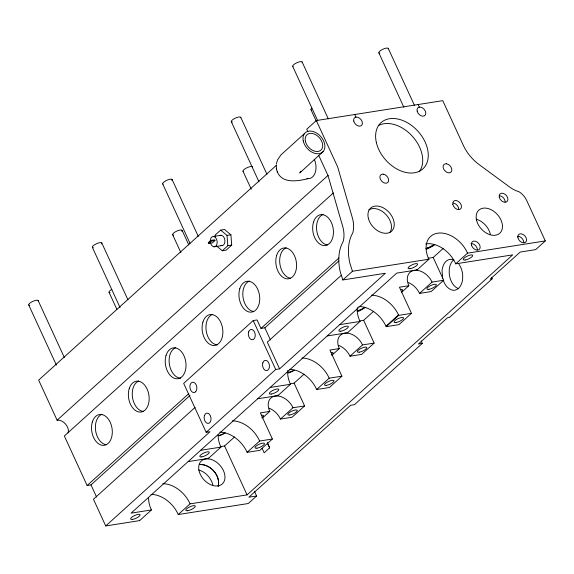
<?xml version="1.0" encoding="UTF-8"?>
<svg xmlns="http://www.w3.org/2000/svg" width="574" height="574" viewBox="0 0 574 574"><rect width="100%" height="100%" fill="white"/><g stroke="black" fill="none" stroke-linecap="round" stroke-linejoin="round"><path stroke-width="0.86" d="M218.213 486.185C220.882 475.294 209.704 463.656 199.357 464.538C210.321 463.77 220.803 475.523 218.185 486.336M276.302 164.056L277.572 159.873L280.865 154.98L304.622 133.433M300.941 171.052L299.757 172.989L323.27 151.428M491.444 277.199L492.183 278.806L490.253 279.108L520.195 252.051L535.678 249.618L545.3 240.915L526.667 200.412A14.537 10.067 47.9 0 0 519.004 191.745L517.425 191.199A23.627 16.366 47.9 0 1 509.87 187.181L479.182 164.638A35.889 24.854 47.9 0 1 463.304 145.301L442.776 100.658L316.331 120.554L306.71 129.25L307.8 131.618M276.467 165.233L38.652 380.11L57.091 420.218A9.098 6.3 47.9 0 1 65.594 424.1A9.098 6.3 47.9 0 1 68.076 432.932M216.542 245.988L222.274 250.752L226.142 250.142L231.709 245.112L230.899 234.795L224.527 229.5L220.653 230.109L215.092 235.132L215.228 236.854M210.773 240.427L208.233 242.723L208.556 243.426L212.43 242.816L214.963 240.528L214.64 239.817L210.773 240.427L211.096 241.137L208.556 243.426M222.274 250.752L227.835 245.722L231.709 245.112M57.091 420.218L328.127 175.328M333.386 192.907L64.353 435.996L87.126 485.511L90.993 484.901L189.994 395.45M338.918 260.89L264.851 327.819L260.976 328.421L257.08 319.948L253.213 320.557L183.673 383.389L206.166 432.308L210.041 431.698L105.724 525.949L93.447 499.244L195.095 407.397M87.126 485.511L188.781 393.656M260.976 328.421L339.019 257.913M341.365 275.233L267.297 342.161L279.581 368.867L275.714 369.477L206.166 432.308M318.828 155.611L328.055 175.658L343.001 227.469A35.409 24.524 47.9 0 1 343.324 241.051L341.616 244.624A58.935 40.819 47.9 0 0 340.346 272.205L342.829 279.954L352.458 271.258L428.929 259.226L428.663 258.781A25.988 17.995 47.9 0 1 437.646 233.195A25.988 17.995 47.9 0 1 467.358 252.689L467.516 253.156L455.699 263.839L455.541 263.373A25.988 17.995 47.9 0 0 425.822 243.878M279.581 368.867L385.391 273.26L342.829 279.954M105.724 525.949L139.633 520.618L151.457 509.934L151.199 509.49A25.988 17.995 47.9 0 1 148.601 497.809M188.114 461.611L208.434 458.418L220.947 447.11L220.739 446.651A25.988 17.995 47.9 0 1 218.149 434.977M257.654 398.779L277.974 395.586L290.487 384.271L290.279 383.819A25.988 17.995 47.9 0 1 287.832 370.345M357.372 307.513A25.988 17.995 47.9 0 0 359.819 320.988L360.027 321.44L347.514 332.748L327.194 335.948M151.457 509.934L131.087 513.142L396.742 273.109L417.104 269.909L428.929 259.226M220.186 446.665L224.57 445.976L234.515 436.986M290.595 383.697L294.11 383.138L304.062 374.155M359.353 320.981L363.651 320.306L373.602 311.323M428.039 258.286L433.198 257.475L443.142 248.485M262.519 417.951L269.766 411.407A15.591 10.798 47.9 0 1 275.154 396.053A15.591 10.798 47.9 0 1 292.984 407.748L304.593 405.926L294.11 383.138M332.059 355.119L339.306 348.569A15.591 10.798 47.9 0 1 344.694 333.221A15.591 10.798 47.9 0 1 362.524 344.917L374.133 343.094L363.651 320.306M401.606 292.281L408.846 285.737A15.591 10.798 47.9 0 1 414.234 270.39A15.591 10.798 47.9 0 1 432.064 282.085L443.673 280.256L433.198 257.475M269.278 408.257A15.591 10.798 47.9 0 1 280.471 419.056L292.984 407.748M338.818 345.426A15.591 10.798 47.9 0 1 350.011 356.224L362.524 344.917M408.358 282.595A15.591 10.798 47.9 0 1 419.551 293.393L432.064 282.085M408.846 285.737L399.447 287.215L411.465 313.347L398.944 324.654L386.209 326.663L386.001 326.204L398.514 314.896A25.988 17.995 47.9 0 0 371.414 295.194M150.969 494.379A25.988 17.995 47.9 0 1 178.069 514.082L178.227 514.541L190.051 503.864L247.071 494.888L512.718 254.863L455.699 263.839M219.813 432.172A25.988 17.995 47.9 0 1 246.913 451.874L247.129 452.326L259.642 441.019L272.377 439.017L260.359 412.885L269.766 411.407M289.353 369.34A25.988 17.995 47.9 0 1 316.453 389.043L316.669 389.495L329.182 378.187L341.925 376.185L329.899 350.047L339.306 348.569M386.209 326.663L398.722 315.356L411.465 313.347M304.593 405.926L292.08 417.233L280.471 419.056M374.133 343.094L361.62 354.402L350.011 356.224M443.673 280.256L431.16 291.563L419.551 293.393M272.377 439.017L259.864 450.325L247.129 452.326M341.925 376.185L329.404 387.493L316.669 389.495M492.183 278.806L449.449 317.422L447.512 317.723L418.453 343.984L422.321 343.374L421.216 340.97M422.321 343.374L354.488 404.663L350.621 405.273L248.879 497.199L256.614 495.986L254.44 491.258M256.614 495.986L248.269 503.52L178.227 514.541M434.712 244.366L430.148 246.985L425.958 248.599L430.636 246.741L434.769 244.323M287.208 372.648L288.535 372.354A10.397 3.092 -24.7 0 0 293.443 370.503M308.374 178.6C298.38 181.032 281.913 184.268 277.192 171.475M213.32 236.488L221.062 235.268M220.653 230.109L227.024 235.405L230.899 234.795M211.096 241.137L214.963 240.528M214.131 246.806L221.865 245.586M467.516 253.156L545.3 240.915M339.715 324.64L360.027 321.44M270.175 387.472L290.487 384.271M200.627 450.303L220.947 447.11M198.633 469.991C205.607 471.806 211.031 477.955 212.839 484.829M458.066 288.55L455.447 286.943A15.591 10.246 81.1 0 1 449.227 273.425L449.27 269.421A15.591 10.246 81.1 0 1 453.345 260.13M416.846 269.457L417.104 269.909M139.374 520.166L139.633 520.618M418.137 104.533L419.336 107.137M388.261 48.431L414.421 105.315M378.854 52.844L403.895 107.295M354.754 114.506L355.952 117.11M302.132 61.978L328.299 118.868M292.726 66.39L317.774 120.841M316.331 120.554L337.677 166.962L352.63 218.773A35.409 24.524 47.9 0 1 352.945 232.355L351.245 235.921A58.935 40.819 47.9 0 0 349.968 263.509L352.458 271.258M310.993 109.749L316.224 121.128M398.514 314.896L398.722 315.356M240.736 117.304L266.932 174.252M231.329 121.717L259.017 181.915M243.032 171.296L251.254 189.176M329.182 378.187L328.974 377.728A25.988 17.995 47.9 0 0 301.874 358.033M264.851 327.819L270.426 339.937M253.213 320.557L275.714 369.477M277.766 395.127L277.974 395.586M172.114 179.518L198.281 236.409M162.707 183.931L189.994 243.261M182.073 230.317L188.803 244.947M172.666 234.73L180.91 252.653M267.29 442.54L269.708 447.799L264.148 452.821L262.074 448.316M267.563 443.422L269.637 447.935M259.642 441.019L259.434 440.567A25.988 17.995 47.9 0 0 232.334 420.864M224.57 445.976L247.071 494.888M208.219 457.959L208.434 458.418M101.785 242.953L127.952 299.836M92.378 247.365L120.038 307.506M109.06 292.345L116.909 309.415M38.142 300.568L64.31 357.451M28.736 304.981L56.395 365.121M90.993 484.901L96.568 497.019M443.372 280.535C444.599 284.367 447.168 287.904 450.848 289.683A15.591 10.246 81.1 0 0 462.651 279.021L462.687 275.025A15.591 10.246 81.1 0 0 458.798 264.004M190.051 503.864L189.886 503.398A25.988 17.995 47.9 0 0 162.786 483.695M276.202 165.161L276.56 169.366M276.259 168.383L277.5 172.473M442.676 278.569L442.052 270.555A15.591 10.246 81.1 0 1 453.855 259.893M227.024 235.405L227.835 245.722M294.491 370.266A16.89 5.022 -24.7 0 1 288.535 373.057M224.951 433.097A16.89 5.022 -24.7 0 1 218.995 435.896M364.913 307.269A10.397 3.092 -24.7 0 1 356.963 311.008M225.037 432.961A10.397 3.092 -24.7 0 1 218.522 435.616M365.215 307.535A16.89 5.022 -24.7 0 1 358.32 311.424M434.755 244.696A16.89 5.022 -24.7 0 1 426.353 249.274M358.901 306.509A25.988 17.995 47.9 0 1 386.001 326.204M476.176 219.189A15.591 10.798 47.9 0 1 490.304 234.12M378.352 125.598A31.183 21.597 47.9 0 1 412.684 136.619A31.183 21.597 47.9 0 1 419.264 171.748M261.586 415.282A5.195 1.543 -24.7 0 1 261.823 417.858M331.126 352.45A5.195 1.543 -24.7 0 1 331.363 355.026M314.315 159.421A12.994 8.538 81.1 0 1 314.997 173.262A12.994 8.538 81.1 0 1 306.86 178.37M400.674 289.619A5.195 1.543 -24.7 0 1 401.757 291.52M290.602 278.225A15.591 10.246 81.1 0 1 279.897 264.076A15.591 10.246 81.1 0 1 286.218 247.774M106.319 444.735A15.591 10.246 81.1 0 1 95.614 430.586A15.591 10.246 81.1 0 1 101.935 414.284M253.751 311.524A15.591 10.246 81.1 0 1 243.039 297.382A15.591 10.246 81.1 0 1 249.36 281.073M217.568 344.874A15.591 10.246 81.1 0 1 206.26 331.184A15.591 10.246 81.1 0 1 212.502 314.38M180.71 378.18A15.591 10.246 81.1 0 1 169.409 364.483A15.591 10.246 81.1 0 1 175.651 347.679M143.177 411.429A15.591 10.246 81.1 0 1 132.472 397.287A15.591 10.246 81.1 0 1 138.793 380.985M29.755 305.361A5.195 1.543 -24.7 0 1 32.065 301.73A5.195 1.543 -24.7 0 1 38.185 300.991M110.072 292.726A5.195 1.543 -24.7 0 1 111.801 289.411M163.066 184.204A5.195 1.543 -24.7 0 1 167.264 180.1A5.195 1.543 -24.7 0 1 171.87 180.487M243.39 171.569A5.195 1.543 -24.7 0 1 246.354 168.046A5.195 1.543 -24.7 0 1 252.438 166.883M293.084 66.67A5.195 1.543 -24.7 0 1 296.658 62.839A5.195 1.543 -24.7 0 1 302.175 62.401M379.866 53.224A5.195 1.543 -24.7 0 1 382.176 49.586A5.195 1.543 -24.7 0 1 388.297 48.855M232.348 122.097A5.195 1.543 -24.7 0 1 234.658 118.466A5.195 1.543 -24.7 0 1 240.771 117.727M173.685 235.11A5.195 1.543 -24.7 0 1 176.605 231.179A5.195 1.543 -24.7 0 1 181.829 231.286M93.397 247.746A5.195 1.543 -24.7 0 1 96.31 243.814A5.195 1.543 -24.7 0 1 101.541 243.921M311.352 110.021A5.195 1.543 -24.7 0 1 311.826 108.149M470.917 243.613A5.195 3.602 47.9 0 1 477.381 249.848M453.331 203.038A5.195 3.602 47.9 0 1 458.719 209.28M499.76 195.734A5.195 3.602 47.9 0 1 505.149 201.969M517.353 236.309A5.195 3.602 47.9 0 1 523.811 242.544M327.46 244.919A15.591 10.246 81.1 0 1 316.755 230.777A15.591 10.246 81.1 0 1 323.076 214.475M220.179 235.426A5.195 3.415 81.1 0 1 224.908 240.506A5.195 3.415 81.1 0 1 220.961 245.392M210.278 241.568A5.195 3.415 81.1 0 1 214.812 237.005A5.195 3.415 81.1 0 1 216.247 245.65A5.195 3.415 81.1 0 1 210.5 242.91M368.781 209.89A15.591 10.798 47.9 0 1 386.08 214.669A15.591 10.798 47.9 0 1 389.868 232.492M195.555 391.791L194.787 392.336A5.195 3.415 81.1 0 1 190.338 389.258A5.195 3.415 81.1 0 1 191.451 382.75A5.195 3.415 81.1 0 1 196.086 384.702L196.552 385.936A5.195 3.415 81.1 0 1 195.555 391.791M208.671 458.877L205.478 458.935A15.563 10.777 47.9 0 0 199.594 472.632A15.563 10.777 47.9 0 0 214.999 485.948L218.192 485.891A15.563 10.777 47.9 0 0 224.075 472.194A15.563 10.777 47.9 0 0 208.671 458.877M446.443 163.784L445.374 163.798A5.195 3.602 47.9 0 0 444.857 170.779A5.195 3.602 47.9 0 0 451.767 170.708A5.195 3.602 47.9 0 0 446.443 163.784M383.245 174.173L382.176 174.18A5.195 3.602 47.9 0 0 381.66 181.162A5.195 3.602 47.9 0 0 388.569 181.097A5.195 3.602 47.9 0 0 383.245 174.173M289.748 415.002A5.195 1.543 -24.7 0 0 297.275 410.711A5.195 1.543 -24.7 0 0 290.573 411.766A5.195 1.543 -24.7 0 0 289.748 415.002M476.485 219.971A15.591 10.798 47.9 0 0 498.318 234.292A15.591 10.798 47.9 0 0 493.116 210.852A15.591 10.798 47.9 0 0 476.485 219.971M376.3 142.28A31.183 21.597 47.9 0 0 419.967 170.937A31.183 21.597 47.9 0 0 409.563 124.049A31.183 21.597 47.9 0 0 376.3 142.28M271.287 394.044A5.195 1.543 -24.7 0 0 278.813 389.746A5.195 1.543 -24.7 0 0 272.112 390.801A5.195 1.543 -24.7 0 0 271.287 394.044M359.288 352.171A5.195 1.543 -24.7 0 0 366.815 347.873A5.195 1.543 -24.7 0 0 360.113 348.927A5.195 1.543 -24.7 0 0 359.288 352.171M353.749 121.042A5.195 3.602 47.9 0 0 361.024 125.814A5.195 3.602 47.9 0 0 359.295 118A5.195 3.602 47.9 0 0 353.749 121.042M187.755 510.709A5.195 1.543 -24.7 0 0 195.275 506.411A5.195 1.543 -24.7 0 0 188.573 507.466A5.195 1.543 -24.7 0 0 187.755 510.709M465.22 260A5.195 1.543 -24.7 0 0 472.746 255.703A5.195 1.543 -24.7 0 0 466.045 256.757A5.195 1.543 -24.7 0 0 465.22 260M417.133 111.069A5.195 3.602 47.9 0 0 424.416 115.848A5.195 3.602 47.9 0 0 422.679 108.027A5.195 3.602 47.9 0 0 417.133 111.069M276.639 255.459A15.591 10.246 81.1 0 0 287.409 278.878A15.591 10.246 81.1 0 0 294.541 255.861A15.591 10.246 81.1 0 0 276.639 255.459M239.781 288.758A15.591 10.246 81.1 0 0 250.558 312.184A15.591 10.246 81.1 0 0 257.683 289.16A15.591 10.246 81.1 0 0 239.781 288.758M202.923 322.057A15.591 10.246 81.1 0 0 213.7 345.483A15.591 10.246 81.1 0 0 220.832 322.459A15.591 10.246 81.1 0 0 202.923 322.057M166.065 355.363A15.591 10.246 81.1 0 0 176.842 378.783A15.591 10.246 81.1 0 0 183.974 355.765A15.591 10.246 81.1 0 0 166.065 355.363M129.207 388.663A15.591 10.246 81.1 0 0 139.984 412.089A15.591 10.246 81.1 0 0 147.116 389.064A15.591 10.246 81.1 0 0 129.207 388.663M410.051 268.682A5.195 1.543 -24.7 0 0 417.578 264.384A5.195 1.543 -24.7 0 0 410.869 265.439A5.195 1.543 -24.7 0 0 410.051 268.682M132.58 519.391A5.195 1.543 -24.7 0 0 140.106 515.093A5.195 1.543 -24.7 0 0 133.405 516.148A5.195 1.543 -24.7 0 0 132.58 519.391M326.513 385.355A5.195 1.543 -24.7 0 0 334.039 381.057A5.195 1.543 -24.7 0 0 327.331 382.112A5.195 1.543 -24.7 0 0 326.513 385.355M256.973 448.186A5.195 1.543 -24.7 0 0 264.492 443.889A5.195 1.543 -24.7 0 0 257.791 444.943A5.195 1.543 -24.7 0 0 256.973 448.186M313.497 222.152A15.591 10.246 81.1 0 0 324.267 245.579A15.591 10.246 81.1 0 0 331.399 222.554A15.591 10.246 81.1 0 0 313.497 222.152M340.834 331.205A5.195 1.543 -24.7 0 0 348.353 326.907A5.195 1.543 -24.7 0 0 341.652 327.962A5.195 1.543 -24.7 0 0 340.834 331.205M248.607 331.951A5.195 3.415 81.1 0 0 252.201 339.765A5.195 3.415 81.1 0 0 254.576 332.088A5.195 3.415 81.1 0 0 248.607 331.951M262.813 362.84A5.195 3.415 81.1 0 0 266.408 370.646A5.195 3.415 81.1 0 0 268.783 362.969A5.195 3.415 81.1 0 0 262.813 362.84M204.401 415.619A5.195 3.415 81.1 0 0 207.989 423.425A5.195 3.415 81.1 0 0 210.364 415.755A5.195 3.415 81.1 0 0 204.401 415.619M92.357 421.969A15.591 10.246 81.1 0 0 103.126 445.388A15.591 10.246 81.1 0 0 110.258 422.371A15.591 10.246 81.1 0 0 92.357 421.969M428.828 289.339A5.195 1.543 -24.7 0 0 436.355 285.041A5.195 1.543 -24.7 0 0 429.653 286.096A5.195 1.543 -24.7 0 0 428.828 289.339M499.272 197.155A5.195 3.602 47.9 0 0 506.548 201.926A5.195 3.602 47.9 0 0 504.819 194.112A5.195 3.602 47.9 0 0 499.272 197.155M452.836 204.459A5.195 3.602 47.9 0 0 460.118 209.237A5.195 3.602 47.9 0 0 458.382 201.417A5.195 3.602 47.9 0 0 452.836 204.459M471.498 245.033A5.195 3.602 47.9 0 0 478.781 249.805A5.195 3.602 47.9 0 0 477.044 241.991A5.195 3.602 47.9 0 0 471.498 245.033M517.935 237.722A5.195 3.602 47.9 0 0 525.21 242.501A5.195 3.602 47.9 0 0 523.474 234.687A5.195 3.602 47.9 0 0 517.935 237.722M368.458 218.672A15.591 10.798 47.9 0 0 390.621 231.939A15.591 10.798 47.9 0 0 384.2 208.362A15.591 10.798 47.9 0 0 368.458 218.672M396.053 322.516A5.195 1.543 -24.7 0 0 403.579 318.218A5.195 1.543 -24.7 0 0 396.878 319.273A5.195 1.543 -24.7 0 0 396.053 322.516M201.747 456.875A5.195 1.543 -24.7 0 0 209.273 452.577A5.195 1.543 -24.7 0 0 202.572 453.632A5.195 1.543 -24.7 0 0 201.747 456.875M303.259 140.982A12.994 8.997 47.9 0 0 321.454 152.921A12.994 8.997 47.9 0 0 317.121 133.383A12.994 8.997 47.9 0 0 303.259 140.982M305.397 141.269A10.397 7.197 47.9 0 0 319.955 150.826A10.397 7.197 47.9 0 0 316.489 135.191A10.397 7.197 47.9 0 0 305.397 141.269"/></g></svg>
